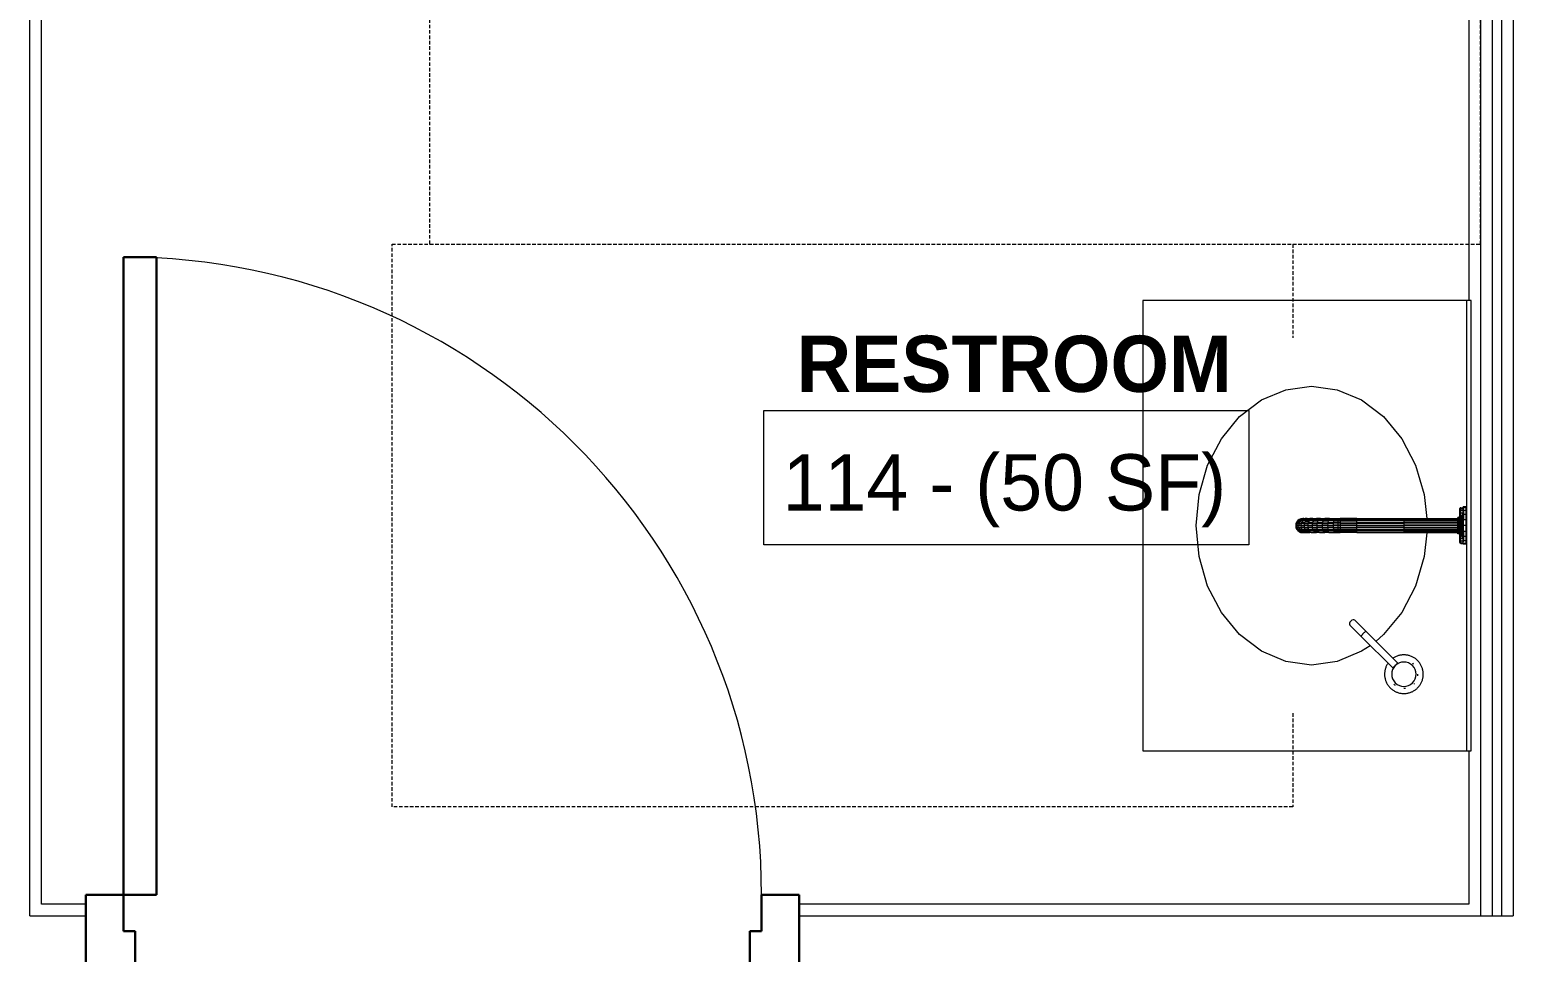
# Model space of a CAD drawing. Header units: inches. Extents: x -4093 to -1777, y 9773 to 12264.
# Drawn here: x -2997.9 to -2918.8, y 11442.9 to 11492 of the extents above; entities that cross this region are included whole.
import ezdxf

# ---------------------------------------------------------------- set-up
doc = ezdxf.new("R2010")
doc.units = ezdxf.units.IN
doc.header["$MEASUREMENT"] = 0
doc.linetypes.add('Hidden', pattern=[0.28125, 0.1875, -0.09375])
for name, color, linetype, lineweight in [('0-1', 7, 'Continuous', 5), ('0-2', 7, 'Continuous', 9), ('A-AREA-IDEN', 2, 'Continuous', 9), ('A-DOOR-1', 7, 'Continuous', 9), ('A-DOOR-2', 10, 'Continuous', 30), ('A-DOOR-FRAM-1', 10, 'Continuous', 30), ('A-WALL-1', 7, 'Continuous', 9), ('A-WALL-2', 250, 'Continuous', 18), ('G-IMPT-1', 7, 'Continuous', 9), ('I-WALL-1', 7, 'Continuous', 9), ('P-SANR-FIXT-1', 7, 'Continuous', 9), ('P-SANR-FIXT-2', 7, 'Hidden', 9)]:
    doc.layers.add(name, color=color, linetype=linetype, lineweight=lineweight)
doc.styles.add('Century Gothic', font='ufonts.com_century-gothic.ttf', dxfattribs={"height": 3})
doc.styles.add('Century Gothic_B', font='GOTHICB.TTF', dxfattribs={"height": 3})

# ---------------------------------------------------------------- blocks, each defined once
blk = doc.blocks.new('Plbg-Sink Wall Mounted-UH - T11839_dwg-791503-BACKGROUND - 1ST FLOOR')
at = {"layer": 'G-IMPT-1'}
for p, q in [((-4.541, 1.001), (-4.548, 1.001)), ((-4.548, 0.993), (-4.548, 1.001)), ((-4.548, 0.952), (-4.541, 0.952)), ((-4.548, 0.81), (-4.541, 0.81)), ((-4.541, 1.001), (-4.371, 0.998)), ((-4.541, 0.952), (-4.541, 1.001)), ((-4.541, 0.952), (-4.374, 0.952)), ((-4.541, 0.952), (-4.541, 0.81)), ((-4.541, 0.81), (-4.374, 0.81)), ((-4.541, 0.81), (-4.541, 0.588)), ((-4.385, 0.881), (-4.386, 0.824)), ((-4.386, 0.784), (-4.386, 0.824)), ((-4.386, 0.824), (-4.382, 0.758)), ((-4.386, 0.824), (-4.386, 0.784)), ((-4.379, 0.937), (-4.385, 0.881)), ((-4.371, 0.998), (-4.379, 0.937)), ((-4.374, 0.952), (-4.371, 0.998)), ((-4.374, 0.952), (-4.369, 0.945)), ((-4.374, 0.952), (-4.374, 0.81)), ((-4.374, 0.952), (-4.374, 0.81)), ((-4.374, 0.952), (-4.369, 0.945)), ((-4.373, 0.923), (-4.374, 0.952)), ((-4.374, 0.952), (-4.369, 0.945)), ((-4.244, 0.949), (-4.374, 0.949)), ((-4.369, 0.945), (-4.374, 0.918)), ((-4.374, 0.81), (-4.374, 0.588)), ((-4.374, 0.81), (-4.369, 0.804)), ((-4.371, 0.998), (-4.369, 0.945)), ((-4.371, 0.998), (-4.369, 0.945)), ((-4.369, 0.945), (-4.369, 0.804)), ((-4.244, 0.916), (-4.369, 0.916)), ((-4.244, 0.821), (-4.369, 0.821)), ((-4.369, 0.804), (-4.369, 0.584)), ((-4.244, 0.949), (-4.222, 0.944)), ((-4.244, 0.949), (-4.244, 0.916)), ((-4.244, 0.916), (-4.222, 0.912)), ((-4.244, 0.916), (-4.244, 0.821)), ((-4.244, 0.821), (-4.222, 0.818)), ((-4.244, 0.821), (-4.244, 0.671)), ((-4.222, 0.944), (-4.208, 0.931)), ((-4.222, 0.912), (-4.222, 0.944)), ((-4.222, 0.944), (-4.222, 0.912)), ((-4.222, 0.912), (-4.222, 0.818)), ((-4.222, 0.912), (-4.208, 0.899)), ((-4.222, 0.818), (-4.222, 0.668)), ((-4.222, 0.818), (-4.208, 0.806)), ((-4.208, 0.931), (-4.204, 0.908)), ((-4.208, 0.931), (-4.208, 0.899)), ((-4.208, 0.931), (-4.208, 0.899)), ((-4.208, 0.899), (-4.204, 0.877)), ((-4.208, 0.899), (-4.208, 0.806)), ((-4.208, 0.899), (-4.204, 0.877)), ((-4.208, 0.806), (-4.204, 0.787)), ((-4.208, 0.806), (-4.208, 0.658)), ((-4.208, 0.806), (-4.204, 0.787)), ((-4.204, 0.877), (-4.204, 0.908)), ((-4.204, 0.908), (-4.204, 0.877)), ((-4.204, 0.908), (-4.204, 0.888)), ((-4.204, 0.858), (-4.204, 0.888)), ((-4.204, 0.888), (-4.204, 0.858)), ((-4.204, 0.877), (-4.204, 0.787)), ((-4.204, 0.787), (-4.204, 0.877)), ((-4.204, 0.877), (-4.204, 0.858)), ((-4.204, 0.877), (-4.204, 0.858)), ((-4.204, 0.461), (-4.204, 0.858)), ((-4.204, 0.858), (-4.204, 0.769)), ((-4.204, 0.858), (-4.204, 0.461)), ((-4.204, 0.858), (-4.204, 0.769)), ((-4.548, 0.588), (-4.541, 0.588)), ((-4.548, 0.309), (-4.541, 0.309)), ((-4.541, 0.588), (-4.374, 0.588)), ((-4.541, 0.588), (-4.541, 0.309)), ((-4.541, 0.309), (-4.374, 0.309)), ((-4.541, 0.309), (-4.541, 0)), ((-4.386, 0.784), (-4.386, 0.667)), ((-4.386, 0.667), (-4.386, 0.784)), ((-4.386, 0.667), (-4.386, 0.485)), ((-4.386, 0.485), (-4.386, 0.667)), ((-4.386, 0.485), (-4.386, 0.255)), ((-4.386, 0.342), (-4.386, 0.485)), ((-4.386, 0.255), (-4.386, 0)), ((-4.382, 0.758), (-4.37, 0.694)), ((-4.374, 0.588), (-4.369, 0.584)), ((-4.374, 0.588), (-4.374, 0.309)), ((-4.374, 0.309), (-4.369, 0.307)), ((-4.374, 0.309), (-4.374, 0)), ((-4.37, 0.694), (-4.353, 0.629)), ((-4.37, 0.558), (-4.353, 0.509)), ((-4.37, 0.408), (-4.353, 0.37)), ((-4.244, 0.671), (-4.369, 0.671)), ((-4.369, 0.655), (-4.353, 0.599)), ((-4.369, 0.584), (-4.369, 0.307)), ((-4.369, 0.307), (-4.369, 0)), ((-4.369, 0.213), (-4.353, 0.194)), ((-4.353, 0.629), (-4.332, 0.577)), ((-4.353, 0.599), (-4.353, 0.629)), ((-4.353, 0.629), (-4.353, 0.599)), ((-4.353, 0.599), (-4.332, 0.549)), ((-4.353, 0.599), (-4.353, 0.509)), ((-4.353, 0.509), (-4.332, 0.467)), ((-4.353, 0.509), (-4.353, 0.37)), ((-4.353, 0.37), (-4.332, 0.339)), ((-4.353, 0.37), (-4.353, 0.194)), ((-4.353, 0.194), (-4.332, 0.178)), ((-4.353, 0.194), (-4.353, 0)), ((-4.332, 0.577), (-4.298, 0.53)), ((-4.332, 0.549), (-4.332, 0.577)), ((-4.332, 0.549), (-4.298, 0.504)), ((-4.332, 0.549), (-4.332, 0.467)), ((-4.332, 0.467), (-4.298, 0.429)), ((-4.332, 0.467), (-4.332, 0.339)), ((-4.332, 0.339), (-4.298, 0.312)), ((-4.332, 0.339), (-4.332, 0.178)), ((-4.332, 0.178), (-4.298, 0.164)), ((-4.332, 0.178), (-4.332, 0)), ((-4.298, 0.53), (-4.253, 0.49)), ((-4.298, 0.504), (-4.298, 0.53)), ((-4.298, 0.504), (-4.253, 0.466)), ((-4.298, 0.504), (-4.298, 0.429)), ((-4.298, 0.429), (-4.253, 0.397)), ((-4.298, 0.429), (-4.298, 0.312)), ((-4.298, 0.312), (-4.253, 0.288)), ((-4.298, 0.312), (-4.298, 0.164)), ((-4.298, 0.164), (-4.253, 0.151)), ((-4.298, 0.164), (-4.298, 0)), ((-4.253, 0.49), (-4.201, 0.459)), ((-4.253, 0.466), (-4.253, 0.49)), ((-4.253, 0.466), (-4.201, 0.437)), ((-4.253, 0.466), (-4.253, 0.397)), ((-4.253, 0.397), (-4.201, 0.372)), ((-4.253, 0.397), (-4.253, 0.288)), ((-4.253, 0.288), (-4.201, 0.27)), ((-4.253, 0.288), (-4.253, 0.151)), ((-4.253, 0.151), (-4.201, 0.142)), ((-4.253, 0.151), (-4.253, 0)), ((-4.253, 0), (-4.201, 0)), ((-1.217, 0.377), (-4.251, 0.377)), ((-4.244, 0.671), (-4.222, 0.668)), ((-4.244, 0.671), (-4.244, 0.485)), ((-4.222, 0.668), (-4.222, 0.472)), ((-4.222, 0.668), (-4.208, 0.658)), ((-4.208, 0.658), (-4.204, 0.642)), ((-4.208, 0.658), (-4.208, 0.465)), ((-4.208, 0.658), (-4.204, 0.642)), ((-4.204, 0.787), (-4.204, 0.642)), ((-4.204, 0.642), (-4.204, 0.787)), ((-4.204, 0.787), (-4.204, 0.769)), ((-4.204, 0.787), (-4.204, 0.769)), ((-4.204, 0.628), (-4.204, 0.769)), ((-4.204, 0.769), (-4.204, 0.461)), ((-4.204, 0.628), (-4.204, 0.769)), ((-4.204, 0.461), (-4.204, 0.769)), ((-4.204, 0.642), (-4.204, 0.461)), ((-4.204, 0.461), (-4.204, 0.642)), ((-4.204, 0.642), (-4.204, 0.628)), ((-4.204, 0.642), (-4.204, 0.628)), ((-4.204, 0.461), (-4.204, 0.628)), ((-4.204, 0.461), (-4.204, 0.628)), ((-4.204, 0.461), (-4.204, 0.628)), ((-4.204, 0.461), (-4.204, 0.628)), ((-4.201, 0.459), (-4.147, 0.44)), ((-4.201, 0.437), (-4.201, 0.459)), ((-4.201, 0.437), (-4.147, 0.419)), ((-4.201, 0.437), (-4.201, 0.372)), ((-4.201, 0.372), (-4.147, 0.356)), ((-4.201, 0.372), (-4.201, 0.27)), ((-4.201, 0.27), (-4.147, 0.259)), ((-4.201, 0.27), (-4.201, 0.142)), ((-4.201, 0.142), (-4.147, 0.136)), ((-4.201, 0.142), (-4.201, 0)), ((-4.201, 0), (-4.147, 0)), ((-4.201, 0), (-4.201, -0.142)), ((-4.147, 0.44), (-4.093, 0.435)), ((-4.147, 0.419), (-4.147, 0.44)), ((-4.147, 0.419), (-4.093, 0.413)), ((-4.147, 0.419), (-4.147, 0.356)), ((-4.147, 0.356), (-4.093, 0.352)), ((-4.147, 0.356), (-4.147, 0.259)), ((-4.147, 0.259), (-4.093, 0.255)), ((-4.147, 0.259), (-4.147, 0.136)), ((-4.147, 0.136), (-4.093, 0.134)), ((-4.147, 0.136), (-4.147, 0)), ((-4.147, 0), (-4.093, 0)), ((-4.147, 0), (-4.147, -0.136)), ((-4.094, 0.383), (-4.133, 0.383)), ((-4.088, 0.389), (-4.094, 0.383)), ((-4.088, 0.37), (-4.094, 0.364)), ((-4.088, 0.315), (-4.094, 0.31)), ((-4.088, 0.229), (-4.094, 0.225)), ((-4.088, 0.12), (-4.094, 0.118)), ((-4.088, 0), (-4.094, 0)), ((-4.093, 0.435), (-4.088, 0.428)), ((-4.093, 0.413), (-4.093, 0.435)), ((-4.093, 0.435), (-4.088, 0.407)), ((-4.093, 0.413), (-4.093, 0.352)), ((-4.093, 0.413), (-4.088, 0.407)), ((-4.093, 0.413), (-4.088, 0.407)), ((-1.215, 0.364), (-4.093, 0.364)), ((-4.093, 0.352), (-4.088, 0.347)), ((-4.093, 0.352), (-4.093, 0.255)), ((-1.214, 0.326), (-4.093, 0.326)), ((-1.212, 0.266), (-4.093, 0.266)), ((-4.093, 0.255), (-4.088, 0.252)), ((-4.093, 0.255), (-4.093, 0.134)), ((-1.211, 0.188), (-4.093, 0.188)), ((-4.093, 0.134), (-4.088, 0.132)), ((-4.093, 0.134), (-4.093, 0)), ((-4.088, 0.132), (-4.093, 0)), ((-1.21, 0.097), (-4.093, 0.097)), ((-4.093, 0), (-4.093, -0.134)), ((-4.093, 0), (-4.088, 0)), ((-1.21, 0), (-4.093, 0)), ((-4.088, 0.407), (-4.088, 0.428)), ((-4.088, 0.428), (-4.088, 0.407)), ((-4.088, 0.389), (-4.088, 0.428)), ((-4.088, 0.377), (-4.088, 0.407)), ((-4.088, 0.407), (-4.088, 0.347)), ((-4.088, 0.407), (-4.088, 0.37)), ((-4.088, 0.407), (-4.088, 0.377)), ((-4.088, 0.37), (-4.088, 0.389)), ((-4.088, 0.389), (-4.088, 0.37)), ((-4.088, 0.37), (-4.088, 0.315)), ((-4.088, 0.347), (-4.088, 0.252)), ((-4.088, 0.347), (-4.088, 0.315)), ((-4.088, 0.315), (-4.088, 0.229)), ((-4.088, 0.252), (-4.088, 0.132)), ((-4.088, 0.252), (-4.088, 0.229)), ((-4.088, 0.229), (-4.088, 0.12)), ((-4.088, 0.132), (-4.088, 0)), ((-4.088, 0.132), (-4.088, 0.12)), ((-4.088, 0.12), (-4.088, 0)), ((-4.088, 0), (-4.088, -0.132)), ((-4.088, 0), (-4.088, -0.12)), ((1.295, 0.377), (-1.217, 0.377)), ((-1.215, 0.364), (-1.217, 0.377)), ((-1.214, 0.326), (-1.215, 0.364)), ((-1.215, 0.364), (1.299, 0.364)), ((-1.212, 0.266), (-1.214, 0.326)), ((1.302, 0.326), (-1.214, 0.326)), ((-1.211, 0.188), (-1.212, 0.266)), ((-1.212, 0.266), (1.304, 0.266)), ((-1.21, 0.097), (-1.211, 0.188)), ((1.306, 0.188), (-1.211, 0.188)), ((-1.21, 0), (-1.21, 0.097)), ((-1.21, 0.097), (1.308, 0.097)), ((-1.21, -0.098), (-1.21, 0)), ((1.308, 0), (-1.21, 0)), ((1.295, 0.377), (2.171, 0.377)), ((1.299, 0.364), (1.295, 0.377)), ((1.302, 0.326), (1.299, 0.364)), ((1.299, 0.364), (2.175, 0.364)), ((1.304, 0.266), (1.302, 0.326)), ((1.302, 0.326), (2.179, 0.326)), ((1.306, 0.188), (1.304, 0.266)), ((1.304, 0.266), (2.182, 0.266)), ((1.308, 0.097), (1.306, 0.188)), ((1.306, 0.188), (2.184, 0.188)), ((1.308, 0), (1.308, 0.097)), ((1.308, 0.097), (2.186, 0.097)), ((1.308, -0.098), (1.308, 0)), ((1.308, 0), (2.186, 0)), ((2.28, 0.377), (2.171, 0.377)), ((2.175, 0.364), (2.171, 0.377)), ((2.287, 0.364), (2.175, 0.364)), ((2.179, 0.326), (2.175, 0.364)), ((2.293, 0.326), (2.179, 0.326)), ((2.182, 0.266), (2.179, 0.326)), ((2.298, 0.266), (2.182, 0.266)), ((2.184, 0.188), (2.182, 0.266)), ((2.302, 0.188), (2.184, 0.188)), ((2.186, 0.097), (2.184, 0.188)), ((2.304, 0.097), (2.186, 0.097)), ((2.186, 0), (2.186, 0.097)), ((2.305, 0), (2.186, 0)), ((2.186, -0.098), (2.186, 0)), ((2.492, 0.377), (2.28, 0.377)), ((2.287, 0.364), (2.28, 0.377)), ((2.293, 0.326), (2.287, 0.364)), ((2.506, 0.364), (2.287, 0.364)), ((2.298, 0.266), (2.293, 0.326)), ((2.519, 0.326), (2.293, 0.326)), ((2.302, 0.188), (2.298, 0.266)), ((2.53, 0.266), (2.298, 0.266)), ((2.304, 0.097), (2.302, 0.188)), ((2.539, 0.188), (2.302, 0.188)), ((2.305, 0), (2.304, 0.097)), ((2.544, 0.097), (2.304, 0.097)), ((2.304, -0.098), (2.305, 0)), ((2.546, 0), (2.305, 0)), ((2.749, 0.377), (2.492, 0.377)), ((2.506, 0.364), (2.492, 0.377)), ((2.519, 0.326), (2.506, 0.364)), ((2.506, 0.364), (2.774, 0.364)), ((2.53, 0.266), (2.519, 0.326)), ((2.798, 0.326), (2.519, 0.326)), ((2.539, 0.188), (2.53, 0.266)), ((2.53, 0.266), (2.818, 0.266)), ((2.544, 0.097), (2.539, 0.188)), ((2.833, 0.188), (2.539, 0.188)), ((2.546, 0), (2.544, 0.097)), ((2.544, 0.097), (2.843, 0.097)), ((2.544, -0.098), (2.546, 0)), ((2.846, 0), (2.546, 0)), ((2.749, 0.377), (2.994, 0.377)), ((2.774, 0.364), (2.749, 0.377)), ((2.798, 0.326), (2.774, 0.364)), ((2.774, 0.364), (3.032, 0.364)), ((2.818, 0.266), (2.798, 0.326)), ((2.798, 0.326), (3.068, 0.326)), ((2.833, 0.188), (2.818, 0.266)), ((2.818, 0.266), (3.099, 0.266)), ((2.843, 0.097), (2.833, 0.188)), ((2.833, 0.188), (3.122, 0.188)), ((2.846, 0), (2.843, 0.097)), ((2.843, 0.097), (3.137, 0.097)), ((2.843, -0.098), (2.846, 0)), ((2.846, 0), (3.142, 0)), ((3.225, 0.377), (2.994, 0.377)), ((3.032, 0.364), (2.994, 0.377)), ((3.068, 0.326), (3.032, 0.364)), ((3.032, 0.364), (3.276, 0.364)), ((3.099, 0.266), (3.068, 0.326)), ((3.324, 0.326), (3.068, 0.326)), ((3.122, 0.188), (3.099, 0.266)), ((3.099, 0.266), (3.365, 0.266)), ((3.137, 0.097), (3.122, 0.188)), ((3.396, 0.188), (3.122, 0.188)), ((3.142, 0), (3.137, 0.097)), ((3.137, 0.097), (3.416, 0.097)), ((3.137, -0.098), (3.142, 0)), ((3.423, 0), (3.142, 0)), ((3.225, 0.377), (3.437, 0.377)), ((3.276, 0.364), (3.225, 0.377)), ((3.324, 0.326), (3.276, 0.364)), ((3.276, 0.364), (3.499, 0.364)), ((3.365, 0.266), (3.324, 0.326)), ((3.324, 0.326), (3.557, 0.326)), ((3.396, 0.188), (3.365, 0.266)), ((3.365, 0.266), (3.607, 0.266)), ((3.416, 0.097), (3.396, 0.188)), ((3.396, 0.188), (3.645, 0.188)), ((3.423, 0), (3.416, 0.097)), ((3.416, 0.097), (3.669, 0.097)), ((3.416, -0.098), (3.423, 0)), ((3.423, 0), (3.677, 0)), ((3.629, 0.377), (3.437, 0.377)), ((3.499, 0.364), (3.437, 0.377)), ((3.557, 0.326), (3.499, 0.364)), ((3.499, 0.364), (3.7, 0.364)), ((3.607, 0.266), (3.557, 0.326)), ((3.766, 0.326), (3.557, 0.326)), ((3.645, 0.188), (3.607, 0.266)), ((3.607, 0.266), (3.823, 0.266)), ((3.629, 0.377), (3.796, 0.377)), ((3.7, 0.364), (3.629, 0.377)), ((3.669, 0.097), (3.645, 0.188)), ((3.867, 0.188), (3.645, 0.188)), ((3.677, 0), (3.669, 0.097)), ((3.669, 0.097), (3.894, 0.097)), ((3.669, -0.098), (3.677, 0)), ((3.904, 0), (3.677, 0)), ((3.766, 0.326), (3.7, 0.364)), ((3.7, 0.364), (3.875, 0.364)), ((3.823, 0.266), (3.766, 0.326)), ((3.766, 0.326), (3.948, 0.326)), ((3.935, 0.377), (3.796, 0.377)), ((3.875, 0.364), (3.796, 0.377)), ((3.867, 0.188), (3.823, 0.266)), ((3.823, 0.266), (4.011, 0.266)), ((3.894, 0.097), (3.867, 0.188)), ((3.867, 0.188), (4.06, 0.188)), ((3.929, 0.243), (3.874, 0.172)), ((3.948, 0.326), (3.875, 0.364)), ((3.875, 0.364), (4.02, 0.364)), ((3.904, 0), (3.894, 0.097)), ((3.894, 0.097), (4.09, 0.097)), ((3.894, -0.098), (3.904, 0)), ((3.904, 0), (4.101, 0)), ((3.984, 0.326), (3.906, 0.266)), ((3.928, 0.243), (3.999, 0.298)), ((4, 0.298), (3.929, 0.243)), ((3.935, 0.377), (4.043, 0.377)), ((4.02, 0.364), (3.935, 0.377)), ((4.011, 0.266), (3.948, 0.326)), ((4.1, 0.326), (3.948, 0.326)), ((4.075, 0.364), (3.984, 0.326)), ((3.999, 0.298), (4.082, 0.332)), ((3.999, 0.298), (4.083, 0.332)), ((3.999, 0.298), (4, 0.298)), ((4.083, 0.332), (4, 0.298)), ((4.06, 0.188), (4.011, 0.266)), ((4.011, 0.266), (4.169, 0.266)), ((4.1, 0.326), (4.02, 0.364)), ((4.02, 0.364), (4.134, 0.364)), ((4.117, 0.377), (4.043, 0.377)), ((4.134, 0.364), (4.043, 0.377)), ((4.09, 0.097), (4.06, 0.188)), ((4.221, 0.188), (4.06, 0.188)), ((4.172, 0.377), (4.075, 0.364)), ((4.082, 0.332), (4.083, 0.332)), ((4.172, 0.344), (4.083, 0.332)), ((4.101, 0), (4.09, 0.097)), ((4.09, 0.097), (4.254, 0.097)), ((4.09, -0.098), (4.101, 0)), ((4.169, 0.266), (4.1, 0.326)), ((4.1, 0.326), (4.219, 0.326)), ((4.266, 0), (4.101, 0)), ((4.172, 0.377), (4.107, 0.368)), ((4.117, 0.377), (4.154, 0.377)), ((4.212, 0.364), (4.117, 0.377)), ((4.219, 0.326), (4.134, 0.364)), ((4.134, 0.364), (4.212, 0.364)), ((4.154, 0.377), (4.136, 0.374)), ((4.168, 0.377), (4.142, 0.374)), ((4.172, 0.377), (4.144, 0.373)), ((4.172, 0.377), (4.144, 0.373)), ((4.172, 0.377), (4.144, 0.373)), ((4.168, 0.377), (4.154, 0.377)), ((4.251, 0.364), (4.154, 0.377)), ((4.172, 0.373), (4.155, 0.372)), ((4.168, 0.377), (4.172, 0.377)), ((4.265, 0.364), (4.168, 0.377)), ((4.221, 0.188), (4.169, 0.266)), ((4.169, 0.266), (4.292, 0.266)), ((4.27, 0.364), (4.172, 0.377)), ((4.27, 0.364), (4.172, 0.377)), ((4.27, 0.364), (4.172, 0.377)), ((4.27, 0.364), (4.172, 0.377)), ((4.172, 0.377), (4.172, 0.373)), ((4.27, 0.364), (4.172, 0.373)), ((4.27, 0.364), (4.172, 0.373)), ((4.261, 0.332), (4.172, 0.344)), ((4.301, 0.326), (4.212, 0.364)), ((4.254, 0.097), (4.221, 0.188)), ((4.221, 0.188), (4.348, 0.188)), ((4.222, 0.364), (4.251, 0.364)), ((4.301, 0.326), (4.222, 0.326)), ((4.292, 0.266), (4.222, 0.324)), ((4.341, 0.326), (4.251, 0.364)), ((4.251, 0.364), (4.265, 0.364)), ((4.266, 0), (4.254, 0.097)), ((4.254, 0.097), (4.383, 0.097)), ((4.344, 0.298), (4.261, 0.332)), ((4.356, 0.326), (4.265, 0.364)), ((4.265, 0.364), (4.27, 0.364)), ((4.36, 0.326), (4.27, 0.364)), ((4.36, 0.326), (4.27, 0.364)), ((4.36, 0.326), (4.27, 0.364)), ((4.36, 0.326), (4.27, 0.364)), ((4.36, 0.326), (4.27, 0.364)), ((4.359, 0.323), (4.27, 0.364)), ((4.348, 0.188), (4.292, 0.266)), ((4.292, 0.266), (4.377, 0.266)), ((4.377, 0.266), (4.301, 0.326)), ((4.301, 0.326), (4.341, 0.326)), ((4.418, 0.266), (4.341, 0.326)), ((4.356, 0.326), (4.341, 0.326)), ((4.383, 0.097), (4.348, 0.188)), ((4.435, 0.188), (4.348, 0.188)), ((4.433, 0.266), (4.356, 0.326)), ((4.438, 0.266), (4.359, 0.323)), ((4.438, 0.266), (4.359, 0.323)), ((4.438, 0.266), (4.36, 0.326)), ((4.438, 0.266), (4.36, 0.326)), ((4.438, 0.266), (4.36, 0.326)), ((4.438, 0.266), (4.36, 0.326)), ((4.435, 0.188), (4.377, 0.266)), ((4.377, 0.266), (4.418, 0.266)), ((4.395, 0), (4.383, 0.097)), ((4.383, 0.097), (4.472, 0.097)), ((4.478, 0.188), (4.418, 0.266)), ((4.418, 0.266), (4.433, 0.266)), ((4.493, 0.188), (4.433, 0.266)), ((4.472, 0.097), (4.435, 0.188)), ((4.435, 0.188), (4.478, 0.188)), ((4.498, 0.188), (4.438, 0.266)), ((4.498, 0.188), (4.438, 0.266)), ((4.498, 0.188), (4.438, 0.266)), ((4.498, 0.188), (4.438, 0.266)), ((4.498, 0.188), (4.438, 0.266)), ((4.495, 0.187), (4.438, 0.266)), ((4.485, 0), (4.472, 0.097)), ((4.472, 0.097), (4.515, 0.097)), ((4.515, 0.097), (4.478, 0.188)), ((4.493, 0.188), (4.478, 0.188)), ((4.531, 0.097), (4.493, 0.188)), ((4.493, 0.188), (4.498, 0.188)), ((4.498, 0.188), (4.495, 0.187)), ((4.536, 0.097), (4.495, 0.187)), ((4.536, 0.097), (4.495, 0.187)), ((4.536, 0.097), (4.498, 0.188)), ((4.536, 0.097), (4.498, 0.188)), ((4.536, 0.097), (4.498, 0.188)), ((4.536, 0.097), (4.498, 0.188)), ((4.528, 0), (4.515, 0.097)), ((4.515, 0.097), (4.531, 0.097)), ((4.544, 0), (4.531, 0.097)), ((4.531, 0.097), (4.536, 0.097)), ((4.549, 0), (4.536, 0.097)), ((4.549, 0), (4.536, 0.097)), ((4.549, 0), (4.536, 0.097)), ((4.549, 0), (4.536, 0.097)), ((4.549, 0), (4.536, 0.097)), ((4.545, 0), (4.536, 0.097)), ((-4.548, 0), (-4.541, 0)), ((-4.548, -0.309), (-4.541, -0.309)), ((-4.548, -0.588), (-4.541, -0.588)), ((-4.541, 0), (-4.374, 0)), ((-4.541, 0), (-4.541, -0.309)), ((-4.541, -0.309), (-4.374, -0.309)), ((-4.541, -0.309), (-4.541, -0.588)), ((-4.541, -0.588), (-4.374, -0.588)), ((-4.541, -0.588), (-4.541, -0.81)), ((-4.386, 0), (-4.386, -0.255)), ((-4.386, -0.255), (-4.386, -0.485)), ((-4.386, -0.485), (-4.386, -0.342)), ((-4.386, -0.485), (-4.386, -0.667)), ((-4.386, -0.667), (-4.386, -0.485)), ((-4.386, -0.667), (-4.386, -0.784)), ((-4.386, -0.784), (-4.386, -0.667)), ((-4.386, -0.824), (-4.382, -0.758)), ((-4.386, -0.784), (-4.386, -0.824)), ((-4.386, -0.824), (-4.386, -0.784)), ((-4.382, -0.758), (-4.37, -0.694)), ((-4.374, 0), (-4.369, 0)), ((-4.374, 0), (-4.374, -0.309)), ((-4.374, -0.309), (-4.369, -0.307)), ((-4.374, -0.309), (-4.374, -0.588)), ((-4.374, -0.588), (-4.369, -0.584)), ((-4.369, -0.584), (-4.374, -0.81)), ((-4.374, -0.588), (-4.374, -0.81)), ((-4.369, -0.584), (-4.371, -0.579)), ((-4.37, -0.694), (-4.353, -0.629)), ((-4.369, 0), (-4.369, -0.307)), ((-4.369, 0), (-4.353, 0)), ((-4.369, -0.213), (-4.353, -0.194)), ((-4.369, -0.307), (-4.369, -0.584)), ((-4.369, -0.405), (-4.353, -0.37)), ((-4.369, -0.557), (-4.353, -0.509)), ((-4.369, -0.584), (-4.369, -0.804)), ((-4.369, -0.655), (-4.353, -0.599)), ((-4.244, -0.671), (-4.369, -0.671)), ((-4.353, 0), (-4.332, 0)), ((-4.353, 0), (-4.353, -0.194)), ((-4.353, -0.194), (-4.332, -0.178)), ((-4.353, -0.194), (-4.353, -0.37)), ((-4.353, -0.37), (-4.332, -0.339)), ((-4.353, -0.37), (-4.353, -0.509)), ((-4.353, -0.509), (-4.332, -0.467)), ((-4.353, -0.509), (-4.353, -0.599)), ((-4.353, -0.599), (-4.332, -0.549)), ((-4.353, -0.629), (-4.332, -0.577)), ((-4.353, -0.599), (-4.353, -0.629)), ((-4.353, -0.629), (-4.353, -0.599)), ((-4.332, 0), (-4.298, 0)), ((-4.332, 0), (-4.332, -0.178)), ((-4.332, -0.178), (-4.298, -0.164)), ((-4.332, -0.178), (-4.332, -0.339)), ((-4.332, -0.339), (-4.298, -0.312)), ((-4.332, -0.339), (-4.332, -0.467)), ((-4.332, -0.467), (-4.298, -0.429)), ((-4.332, -0.467), (-4.332, -0.549)), ((-4.332, -0.549), (-4.298, -0.504)), ((-4.332, -0.577), (-4.298, -0.53)), ((-4.332, -0.549), (-4.332, -0.577)), ((-4.298, 0), (-4.253, 0)), ((-4.298, 0), (-4.298, -0.164)), ((-4.298, -0.164), (-4.253, -0.151)), ((-4.298, -0.164), (-4.298, -0.312)), ((-4.298, -0.312), (-4.253, -0.288)), ((-4.298, -0.312), (-4.298, -0.429)), ((-4.298, -0.429), (-4.253, -0.397)), ((-4.298, -0.429), (-4.298, -0.504)), ((-4.298, -0.504), (-4.253, -0.466)), ((-4.298, -0.53), (-4.253, -0.49)), ((-4.298, -0.504), (-4.298, -0.53)), ((-4.253, 0), (-4.253, -0.151)), ((-4.253, -0.151), (-4.201, -0.142)), ((-4.253, -0.151), (-4.253, -0.288)), ((-4.253, -0.288), (-4.201, -0.27)), ((-4.253, -0.288), (-4.253, -0.397)), ((-4.253, -0.397), (-4.201, -0.372)), ((-4.253, -0.397), (-4.253, -0.466)), ((-4.253, -0.466), (-4.201, -0.437)), ((-4.253, -0.49), (-4.201, -0.459)), ((-4.253, -0.466), (-4.253, -0.49)), ((-1.217, -0.377), (-4.251, -0.377)), ((-4.244, -0.485), (-4.244, -0.671)), ((-4.244, -0.671), (-4.222, -0.668)), ((-4.244, -0.671), (-4.244, -0.821)), ((-4.222, -0.472), (-4.222, -0.668)), ((-4.222, -0.668), (-4.208, -0.658)), ((-4.222, -0.668), (-4.222, -0.818)), ((-4.208, -0.465), (-4.208, -0.658)), ((-4.208, -0.658), (-4.204, -0.642)), ((-4.208, -0.658), (-4.204, -0.642)), ((-4.208, -0.658), (-4.208, -0.806)), ((-4.208, -0.806), (-4.204, -0.787)), ((-4.208, -0.806), (-4.204, -0.787)), ((-4.204, -0.461), (-4.204, -0.642)), ((-4.204, -0.642), (-4.204, -0.461)), ((-4.204, -0.461), (-4.204, -0.858)), ((-4.204, -0.858), (-4.204, -0.461)), ((-4.204, -0.461), (-4.204, -0.628)), ((-4.204, -0.461), (-4.204, -0.628)), ((-4.204, -0.461), (-4.204, -0.769)), ((-4.204, -0.461), (-4.204, -0.628)), ((-4.204, -0.461), (-4.204, -0.628)), ((-4.204, -0.461), (-4.204, -0.769)), ((-4.204, -0.642), (-4.204, -0.628)), ((-4.204, -0.642), (-4.204, -0.628)), ((-4.204, -0.628), (-4.204, -0.769)), ((-4.204, -0.628), (-4.204, -0.769)), ((-4.204, -0.642), (-4.204, -0.787)), ((-4.204, -0.787), (-4.204, -0.642)), ((-4.204, -0.787), (-4.204, -0.769)), ((-4.204, -0.787), (-4.204, -0.769)), ((-4.204, -0.858), (-4.204, -0.769)), ((-4.204, -0.858), (-4.204, -0.769)), ((-4.204, -0.787), (-4.204, -0.877)), ((-4.204, -0.877), (-4.204, -0.787)), ((-4.201, -0.142), (-4.147, -0.136)), ((-4.201, -0.142), (-4.201, -0.27)), ((-4.201, -0.27), (-4.147, -0.259)), ((-4.201, -0.27), (-4.201, -0.372)), ((-4.201, -0.372), (-4.147, -0.356)), ((-4.201, -0.372), (-4.201, -0.437)), ((-4.201, -0.437), (-4.147, -0.419)), ((-4.201, -0.437), (-4.201, -0.459)), ((-4.201, -0.459), (-4.147, -0.44)), ((-4.147, -0.136), (-4.093, -0.134)), ((-4.147, -0.136), (-4.147, -0.259)), ((-4.147, -0.259), (-4.093, -0.255)), ((-4.147, -0.259), (-4.147, -0.356)), ((-4.147, -0.356), (-4.093, -0.352)), ((-4.147, -0.356), (-4.147, -0.419)), ((-4.147, -0.419), (-4.093, -0.413)), ((-4.147, -0.419), (-4.147, -0.44)), ((-4.147, -0.44), (-4.093, -0.435)), ((-4.094, -0.383), (-4.133, -0.383)), ((-4.088, -0.12), (-4.094, -0.118)), ((-4.088, -0.229), (-4.094, -0.225)), ((-4.088, -0.315), (-4.094, -0.31)), ((-4.088, -0.37), (-4.094, -0.364)), ((-4.088, -0.389), (-4.094, -0.383)), ((-1.21, -0.098), (-4.093, -0.098)), ((-4.093, -0.134), (-4.088, -0.132)), ((-4.093, -0.134), (-4.093, -0.255)), ((-1.211, -0.188), (-4.093, -0.188)), ((-4.093, -0.255), (-4.088, -0.252)), ((-4.093, -0.255), (-4.093, -0.352)), ((-1.212, -0.266), (-4.093, -0.266)), ((-1.214, -0.326), (-4.093, -0.326)), ((-4.093, -0.352), (-4.088, -0.347)), ((-4.093, -0.352), (-4.093, -0.413)), ((-1.215, -0.364), (-4.093, -0.364)), ((-4.093, -0.413), (-4.088, -0.407)), ((-4.093, -0.413), (-4.088, -0.407)), ((-4.093, -0.413), (-4.088, -0.407)), ((-4.088, -0.407), (-4.093, -0.435)), ((-4.093, -0.435), (-4.093, -0.413)), ((-4.093, -0.413), (-4.093, -0.435)), ((-4.093, -0.435), (-4.088, -0.428)), ((-4.093, -0.435), (-4.088, -0.428)), ((-4.088, -0.12), (-4.088, -0.229)), ((-4.088, -0.132), (-4.088, -0.12)), ((-4.088, -0.132), (-4.088, -0.252)), ((-4.088, -0.229), (-4.088, -0.315)), ((-4.088, -0.252), (-4.088, -0.229)), ((-4.088, -0.252), (-4.088, -0.347)), ((-4.088, -0.315), (-4.088, -0.37)), ((-4.088, -0.347), (-4.088, -0.315)), ((-4.088, -0.347), (-4.088, -0.407)), ((-4.088, -0.37), (-4.088, -0.389)), ((-4.088, -0.389), (-4.088, -0.37)), ((-4.088, -0.407), (-4.088, -0.37)), ((-4.088, -0.407), (-4.088, -0.377)), ((-4.088, -0.407), (-4.088, -0.377)), ((-4.088, -0.428), (-4.088, -0.389)), ((-4.088, -0.407), (-4.088, -0.428)), ((-4.088, -0.428), (-4.088, -0.407)), ((-1.217, -0.377), (-1.215, -0.364)), ((1.295, -0.377), (-1.217, -0.377)), ((-1.215, -0.364), (-1.214, -0.326)), ((-1.215, -0.364), (1.299, -0.364)), ((-1.214, -0.326), (-1.212, -0.266)), ((1.302, -0.326), (-1.214, -0.326)), ((-1.212, -0.266), (-1.211, -0.188)), ((-1.212, -0.266), (1.304, -0.266)), ((-1.211, -0.188), (-1.21, -0.098)), ((1.306, -0.188), (-1.211, -0.188)), ((-1.21, -0.098), (1.308, -0.098)), ((1.295, -0.377), (1.299, -0.364)), ((1.295, -0.377), (2.171, -0.377)), ((1.299, -0.364), (1.302, -0.326)), ((1.299, -0.364), (2.175, -0.364)), ((1.302, -0.326), (1.304, -0.266)), ((1.302, -0.326), (2.179, -0.326)), ((1.304, -0.266), (1.306, -0.188)), ((1.304, -0.266), (2.182, -0.266)), ((1.306, -0.188), (1.308, -0.098)), ((1.306, -0.188), (2.184, -0.188)), ((1.308, -0.098), (2.186, -0.098)), ((2.171, -0.377), (2.175, -0.364)), ((2.28, -0.377), (2.171, -0.377)), ((2.175, -0.364), (2.179, -0.326)), ((2.287, -0.364), (2.175, -0.364)), ((2.179, -0.326), (2.182, -0.266)), ((2.293, -0.326), (2.179, -0.326)), ((2.182, -0.266), (2.184, -0.188)), ((2.298, -0.266), (2.182, -0.266)), ((2.184, -0.188), (2.186, -0.098)), ((2.302, -0.188), (2.184, -0.188)), ((2.304, -0.098), (2.186, -0.098)), ((2.28, -0.377), (2.287, -0.364)), ((2.492, -0.377), (2.28, -0.377)), ((2.287, -0.364), (2.293, -0.326)), ((2.506, -0.364), (2.287, -0.364)), ((2.293, -0.326), (2.298, -0.266)), ((2.519, -0.326), (2.293, -0.326)), ((2.298, -0.266), (2.302, -0.188)), ((2.53, -0.266), (2.298, -0.266)), ((2.302, -0.188), (2.304, -0.098)), ((2.539, -0.188), (2.302, -0.188)), ((2.544, -0.098), (2.304, -0.098)), ((2.492, -0.377), (2.506, -0.364)), ((2.749, -0.377), (2.492, -0.377)), ((2.506, -0.364), (2.519, -0.326)), ((2.506, -0.364), (2.774, -0.364)), ((2.519, -0.326), (2.53, -0.266)), ((2.798, -0.326), (2.519, -0.326)), ((2.53, -0.266), (2.539, -0.188)), ((2.53, -0.266), (2.818, -0.266)), ((2.539, -0.188), (2.544, -0.098)), ((2.833, -0.188), (2.539, -0.188)), ((2.544, -0.098), (2.843, -0.098)), ((2.749, -0.377), (2.774, -0.364)), ((2.749, -0.377), (2.994, -0.377)), ((2.774, -0.364), (2.798, -0.326)), ((2.774, -0.364), (3.032, -0.364)), ((2.798, -0.326), (2.818, -0.266)), ((2.798, -0.326), (3.068, -0.326)), ((2.818, -0.266), (2.833, -0.188)), ((2.818, -0.266), (3.099, -0.266)), ((2.833, -0.188), (2.843, -0.098)), ((2.833, -0.188), (3.122, -0.188)), ((2.843, -0.098), (3.137, -0.098)), ((2.994, -0.377), (3.032, -0.364)), ((3.225, -0.377), (2.994, -0.377)), ((3.032, -0.364), (3.068, -0.326)), ((3.032, -0.364), (3.276, -0.364)), ((3.068, -0.326), (3.099, -0.266)), ((3.324, -0.326), (3.068, -0.326)), ((3.099, -0.266), (3.122, -0.188)), ((3.099, -0.266), (3.365, -0.266)), ((3.122, -0.188), (3.137, -0.098)), ((3.396, -0.188), (3.122, -0.188)), ((3.137, -0.098), (3.416, -0.098)), ((3.225, -0.377), (3.276, -0.364)), ((3.225, -0.377), (3.437, -0.377)), ((3.276, -0.364), (3.324, -0.326)), ((3.276, -0.364), (3.499, -0.364)), ((3.324, -0.326), (3.365, -0.266)), ((3.324, -0.326), (3.557, -0.326)), ((3.365, -0.266), (3.396, -0.188)), ((3.365, -0.266), (3.607, -0.266)), ((3.396, -0.188), (3.416, -0.098)), ((3.396, -0.188), (3.645, -0.188)), ((3.416, -0.098), (3.669, -0.098)), ((3.437, -0.377), (3.499, -0.364)), ((3.629, -0.377), (3.437, -0.377)), ((3.499, -0.364), (3.557, -0.326)), ((3.499, -0.364), (3.7, -0.364)), ((3.557, -0.326), (3.607, -0.266)), ((3.766, -0.326), (3.557, -0.326)), ((3.607, -0.266), (3.645, -0.188)), ((3.607, -0.266), (3.823, -0.266)), ((3.629, -0.377), (3.7, -0.364)), ((3.629, -0.377), (3.796, -0.377)), ((3.645, -0.188), (3.669, -0.098)), ((3.867, -0.188), (3.645, -0.188)), ((3.669, -0.098), (3.894, -0.098)), ((3.7, -0.364), (3.766, -0.326)), ((3.7, -0.364), (3.875, -0.364)), ((3.766, -0.326), (3.823, -0.266)), ((3.766, -0.326), (3.948, -0.326)), ((3.796, -0.377), (3.875, -0.364)), ((3.935, -0.377), (3.796, -0.377)), ((3.823, -0.266), (3.867, -0.188)), ((3.823, -0.266), (4.011, -0.266)), ((3.867, -0.188), (3.894, -0.098)), ((3.867, -0.188), (4.06, -0.188)), ((3.928, -0.243), (3.873, -0.172)), ((3.875, -0.364), (3.948, -0.326)), ((3.875, -0.364), (4.02, -0.364)), ((3.894, -0.098), (4.09, -0.098)), ((3.906, -0.266), (3.984, -0.326)), ((3.999, -0.298), (3.928, -0.243)), ((3.929, -0.243), (4, -0.298)), ((3.935, -0.377), (4.02, -0.364)), ((3.935, -0.377), (4.043, -0.377)), ((3.948, -0.326), (4.011, -0.266)), ((4.1, -0.326), (3.948, -0.326)), ((3.984, -0.326), (4.075, -0.364)), ((3.999, -0.298), (4, -0.298)), ((4.082, -0.332), (4, -0.298)), ((4, -0.298), (4.083, -0.332)), ((4.011, -0.266), (4.06, -0.188)), ((4.011, -0.266), (4.169, -0.266)), ((4.02, -0.364), (4.1, -0.326)), ((4.02, -0.364), (4.134, -0.364)), ((4.043, -0.377), (4.134, -0.364)), ((4.117, -0.377), (4.043, -0.377)), ((4.06, -0.188), (4.09, -0.098)), ((4.221, -0.188), (4.06, -0.188)), ((4.075, -0.364), (4.172, -0.377)), ((4.082, -0.332), (4.083, -0.332)), ((4.083, -0.332), (4.172, -0.344)), ((4.09, -0.098), (4.254, -0.098)), ((4.1, -0.326), (4.169, -0.266)), ((4.1, -0.326), (4.219, -0.326)), ((4.107, -0.368), (4.172, -0.377)), ((4.117, -0.377), (4.212, -0.364)), ((4.117, -0.377), (4.154, -0.377)), ((4.134, -0.364), (4.219, -0.326)), ((4.134, -0.364), (4.212, -0.364)), ((4.136, -0.374), (4.154, -0.377)), ((4.142, -0.374), (4.168, -0.377)), ((4.144, -0.373), (4.172, -0.377)), ((4.144, -0.373), (4.172, -0.377)), ((4.154, -0.377), (4.251, -0.364)), ((4.168, -0.377), (4.154, -0.377)), ((4.155, -0.372), (4.172, -0.373)), ((4.155, -0.372), (4.172, -0.373)), ((4.168, -0.377), (4.265, -0.364)), ((4.168, -0.377), (4.172, -0.377)), ((4.169, -0.266), (4.221, -0.188)), ((4.169, -0.266), (4.292, -0.266)), ((4.172, -0.344), (4.261, -0.332)), ((4.172, -0.377), (4.27, -0.364)), ((4.172, -0.377), (4.27, -0.364)), ((4.172, -0.377), (4.27, -0.364)), ((4.172, -0.377), (4.27, -0.364)), ((4.172, -0.377), (4.27, -0.364)), ((4.172, -0.373), (4.27, -0.364)), ((4.172, -0.377), (4.172, -0.373)), ((4.212, -0.364), (4.301, -0.326)), ((4.221, -0.188), (4.254, -0.098)), ((4.221, -0.188), (4.348, -0.188)), ((4.222, -0.324), (4.292, -0.266)), ((4.301, -0.326), (4.222, -0.326)), ((4.222, -0.364), (4.251, -0.364)), ((4.251, -0.364), (4.341, -0.326)), ((4.251, -0.364), (4.265, -0.364)), ((4.254, -0.098), (4.266, 0)), ((4.254, -0.098), (4.383, -0.098)), ((4.344, -0.298), (4.261, -0.332)), ((4.261, -0.332), (4.344, -0.298)), ((4.265, -0.364), (4.356, -0.326)), ((4.265, -0.364), (4.27, -0.364)), ((4.266, 0), (4.395, 0)), ((4.27, -0.364), (4.359, -0.323)), ((4.27, -0.364), (4.359, -0.323)), ((4.27, -0.364), (4.36, -0.326)), ((4.27, -0.364), (4.36, -0.326)), ((4.27, -0.364), (4.36, -0.326)), ((4.27, -0.364), (4.36, -0.326)), ((4.292, -0.266), (4.348, -0.188)), ((4.292, -0.266), (4.377, -0.266)), ((4.301, -0.326), (4.377, -0.266)), ((4.301, -0.326), (4.341, -0.326)), ((4.341, -0.326), (4.418, -0.266)), ((4.356, -0.326), (4.341, -0.326)), ((4.344, -0.298), (4.415, -0.243)), ((4.344, -0.298), (4.415, -0.243)), ((4.344, -0.298), (4.415, -0.243)), ((4.348, -0.188), (4.383, -0.098)), ((4.435, -0.188), (4.348, -0.188)), ((4.356, -0.326), (4.433, -0.266)), ((4.359, -0.323), (4.438, -0.266)), ((4.36, -0.326), (4.438, -0.266)), ((4.36, -0.326), (4.438, -0.266)), ((4.36, -0.326), (4.438, -0.266)), ((4.36, -0.326), (4.438, -0.266)), ((4.36, -0.326), (4.438, -0.266)), ((4.377, -0.266), (4.435, -0.188)), ((4.377, -0.266), (4.418, -0.266)), ((4.383, -0.098), (4.395, 0)), ((4.383, -0.098), (4.472, -0.098)), ((4.485, 0), (4.395, 0)), ((4.418, -0.266), (4.478, -0.188)), ((4.418, -0.266), (4.433, -0.266)), ((4.433, -0.266), (4.493, -0.188)), ((4.435, -0.188), (4.472, -0.098)), ((4.435, -0.188), (4.478, -0.188)), ((4.438, -0.266), (4.495, -0.187)), ((4.438, -0.266), (4.495, -0.187)), ((4.438, -0.266), (4.498, -0.188)), ((4.438, -0.266), (4.498, -0.188)), ((4.438, -0.266), (4.498, -0.188)), ((4.447, -0.255), (4.498, -0.188)), ((4.472, -0.098), (4.485, 0)), ((4.472, -0.098), (4.515, -0.098)), ((4.478, -0.188), (4.515, -0.098)), ((4.493, -0.188), (4.478, -0.188)), ((4.485, 0), (4.528, 0)), ((4.493, -0.188), (4.531, -0.098)), ((4.493, -0.188), (4.498, -0.188)), ((4.495, -0.187), (4.536, -0.098)), ((4.498, -0.188), (4.495, -0.187)), ((4.498, -0.188), (4.536, -0.098)), ((4.498, -0.188), (4.536, -0.098)), ((4.498, -0.188), (4.536, -0.098)), ((4.498, -0.188), (4.536, -0.098)), ((4.498, -0.188), (4.536, -0.098)), ((4.515, -0.098), (4.528, 0)), ((4.515, -0.098), (4.531, -0.098)), ((4.544, 0), (4.528, 0)), ((4.531, -0.098), (4.544, 0)), ((4.531, -0.098), (4.536, -0.098)), ((4.536, -0.098), (4.549, 0)), ((4.536, -0.098), (4.549, 0)), ((4.536, -0.098), (4.545, 0)), ((4.536, -0.098), (4.549, 0)), ((4.536, -0.098), (4.545, 0)), ((4.536, -0.098), (4.549, 0)), ((4.544, 0), (4.549, 0)), ((4.549, 0), (4.545, 0)), ((-4.548, -0.81), (-4.541, -0.81)), ((-4.548, -0.952), (-4.541, -0.952)), ((-4.548, -0.993), (-4.548, -1.001)), ((-4.548, -1.001), (-4.541, -1.001)), ((-4.541, -0.81), (-4.374, -0.81)), ((-4.541, -0.81), (-4.541, -0.952)), ((-4.541, -0.952), (-4.374, -0.952)), ((-4.541, -0.952), (-4.541, -1.001)), ((-4.541, -1.001), (-4.374, -1.001)), ((-4.385, -0.881), (-4.386, -0.824)), ((-4.379, -0.937), (-4.385, -0.881)), ((-4.369, -0.994), (-4.379, -0.937)), ((-4.374, -0.81), (-4.369, -0.804)), ((-4.374, -0.81), (-4.374, -0.952)), ((-4.369, -0.945), (-4.374, -0.918)), ((-4.374, -0.952), (-4.369, -0.945)), ((-4.374, -0.952), (-4.369, -0.945)), ((-4.369, -0.945), (-4.374, -1.001)), ((-4.244, -0.949), (-4.374, -0.949)), ((-4.374, -0.952), (-4.374, -1.001)), ((-4.374, -1.001), (-4.369, -0.994)), ((-4.369, -0.804), (-4.369, -0.945)), ((-4.244, -0.821), (-4.369, -0.821)), ((-4.244, -0.916), (-4.369, -0.916)), ((-4.369, -0.945), (-4.369, -0.994)), ((-4.369, -0.994), (-4.369, -0.945)), ((-4.244, -0.821), (-4.222, -0.818)), ((-4.244, -0.821), (-4.244, -0.916)), ((-4.244, -0.916), (-4.222, -0.912)), ((-4.244, -0.916), (-4.244, -0.949)), ((-4.244, -0.949), (-4.222, -0.944)), ((-4.222, -0.818), (-4.208, -0.806)), ((-4.222, -0.818), (-4.222, -0.912)), ((-4.222, -0.912), (-4.208, -0.899)), ((-4.222, -0.912), (-4.222, -0.944)), ((-4.222, -0.944), (-4.222, -0.912)), ((-4.222, -0.944), (-4.208, -0.931)), ((-4.208, -0.806), (-4.208, -0.899)), ((-4.208, -0.899), (-4.204, -0.877)), ((-4.208, -0.899), (-4.204, -0.877)), ((-4.208, -0.904), (-4.208, -0.931)), ((-4.208, -0.931), (-4.208, -0.904)), ((-4.208, -0.931), (-4.204, -0.908)), ((-4.204, -0.877), (-4.204, -0.858)), ((-4.204, -0.877), (-4.204, -0.858)), ((-4.204, -0.858), (-4.204, -0.888)), ((-4.204, -0.888), (-4.204, -0.858)), ((-4.204, -0.877), (-4.204, -0.908)), ((-4.204, -0.908), (-4.204, -0.877)), ((-4.204, -0.908), (-4.204, -0.888))]:
    blk.add_line(p, q, dxfattribs=at)
blk = doc.blocks.new('Plbg-Sink Wall Mounted-UH - Sink-403447-BACKGROUND - 1ST FLOOR')
at = {"layer": 'P-SANR-FIXT-1'}
for p, q in [((-12, -0.5), (-12, -0.75)), ((12, -0.5), (-12, -0.5)), ((-12, -0.75), (12, -0.75)), ((-12, -0.75), (-12, -18)), ((12, -0.75), (12, -0.5)), ((12, -18), (12, -0.75)), ((7.325, -4.414), (5.641, -6.098)), ((5.906, -6.363), (7.59, -4.679)), ((5.641, -6.098), (5.036, -6.703)), ((5.302, -6.968), (5.906, -6.363)), ((-12, -18), (12, -18))]:
    blk.add_line(p, q, dxfattribs=at)
at = {"layer": 'P-SANR-FIXT-1', "flags": 128}
for points in [[(-7.431, -9), (-7.244, -7.631), (-6.695, -6.332), (-5.809, -5.165), (-4.632, -4.192), (-3.222, -3.459), (-1.651, -3.004), (-0.379, -2.858)], [(0.379, -2.858), (1.657, -3.004), (3.228, -3.459), (4.638, -4.192), (5.815, -5.165), (6.179, -5.578)], [(8.653, -3.351), (8.623, -3.323), (8.593, -3.295), (8.561, -3.269), (8.528, -3.244), (8.494, -3.221), (8.459, -3.199), (8.423, -3.178), (8.387, -3.159), (8.35, -3.141), (8.312, -3.125), (8.273, -3.11), (8.234, -3.097), (8.194, -3.085), (8.154, -3.075), (8.114, -3.067), (8.073, -3.06), (8.032, -3.055), (7.991, -3.051), (7.95, -3.049), (7.909, -3.049), (7.868, -3.051), (7.827, -3.054), (7.786, -3.058), (7.745, -3.065), (7.704, -3.073), (7.664, -3.082), (7.625, -3.094), (7.585, -3.106), (7.547, -3.121), (7.509, -3.136), (7.471, -3.154), (7.434, -3.173), (7.399, -3.193), (7.363, -3.215), (7.329, -3.238), (7.296, -3.262), (7.264, -3.288), (7.233, -3.315), (7.203, -3.343), (7.174, -3.373), (7.146, -3.403), (7.12, -3.435), (7.094, -3.468), (7.071, -3.501), (7.048, -3.536), (7.027, -3.571), (7.007, -3.608), (6.989, -3.645), (6.973, -3.682), (6.957, -3.721), (6.944, -3.76), (6.932, -3.799), (6.921, -3.839), (6.912, -3.879), (6.905, -3.92), (6.9, -3.961), (6.896, -4.002), (6.893, -4.043), (6.893, -4.084), (6.894, -4.126), (6.896, -4.167), (6.901, -4.208), (6.906, -4.249), (6.914, -4.289), (6.923, -4.329), (6.934, -4.369), (6.946, -4.408), (6.96, -4.447), (6.976, -4.486), (6.993, -4.523), (7.011, -4.56), (7.031, -4.596), (7.052, -4.631), (7.075, -4.666)], [(7.336, -4.928), (7.354, -4.94), (7.389, -4.962), (7.425, -4.983), (7.461, -5.002), (7.498, -5.02), (7.536, -5.036), (7.575, -5.051), (7.614, -5.064), (7.653, -5.076), (7.693, -5.086), (7.734, -5.094), (7.775, -5.101), (7.815, -5.106), (7.857, -5.109), (7.898, -5.111), (7.939, -5.112), (7.98, -5.11), (8.021, -5.107), (8.062, -5.102), (8.103, -5.096), (8.144, -5.088), (8.184, -5.078), (8.223, -5.067), (8.263, -5.054), (8.301, -5.04), (8.339, -5.024), (8.377, -5.007), (8.413, -4.988), (8.449, -4.968), (8.484, -4.946), (8.519, -4.923), (8.552, -4.898), (8.584, -4.873), (8.615, -4.846), (8.645, -4.817), (8.674, -4.788), (8.702, -4.757), (8.728, -4.726), (8.753, -4.693), (8.777, -4.659), (8.8, -4.625), (8.821, -4.589), (8.84, -4.553), (8.859, -4.516), (8.875, -4.478), (8.89, -4.44), (8.904, -4.401), (8.916, -4.362), (8.927, -4.322), (8.935, -4.281), (8.943, -4.241), (8.948, -4.2), (8.952, -4.159), (8.955, -4.118), (8.955, -4.076), (8.954, -4.035), (8.952, -3.994), (8.947, -3.953), (8.941, -3.912), (8.934, -3.872), (8.925, -3.831), (8.914, -3.792), (8.902, -3.752), (8.888, -3.713), (8.872, -3.675), (8.855, -3.638), (8.837, -3.601), (8.817, -3.565), (8.796, -3.529), (8.773, -3.495), (8.749, -3.461), (8.723, -3.429), (8.697, -3.397), (8.669, -3.367), (8.653, -3.351)], [(6.408, -5.879), (6.701, -6.332), (7.25, -7.631), (7.437, -9)], [(7.437, -9), (7.25, -10.369), (6.701, -11.668), (5.815, -12.835), (4.638, -13.808), (3.228, -14.541), (1.657, -14.996), (0.003, -15.15), (-1.651, -14.996), (-3.222, -14.541), (-4.632, -13.808), (-5.809, -12.835), (-6.695, -11.668), (-7.244, -10.369), (-7.431, -9)]]:
    blk.add_lwpolyline(points, dxfattribs=at)
at = {"layer": 'P-SANR-FIXT-1'}
for radius, start, end in [(1.031, 97.46596, 99), (0.648, 45, 225), (0.75, 135, 141.23071), (0.648, 225, 45), (0.75, 83.26725, 90), (0.75, 45, 48.73772), (0.75, 315, 321.25312), (0.75, 0, 6.07786), (1.031, 277.46596, 279)]:
    blk.add_arc((7.924, -4.08), radius, start, end, dxfattribs=at)
for start_param, end_param in [(0, 1.570796), (1.570796, 3.141593)]:
    blk.add_ellipse((5.169, -6.835), major_axis=(-0.133, 0.133), ratio=0.5547, start_param=start_param, end_param=end_param, dxfattribs=at)
for points, knots in [([(7.323, -4.419), (7.324, -4.416), (7.325, -4.413), (7.33, -4.412), (7.335, -4.414), (7.34, -4.416), (7.345, -4.42), (7.351, -4.425), (7.357, -4.43), (7.364, -4.437), (7.372, -4.445), (7.38, -4.453), (7.389, -4.462), (7.398, -4.472), (7.408, -4.483), (7.419, -4.494), (7.43, -4.505), (7.445, -4.52), (7.456, -4.532), (7.464, -4.54)], [-0.5555556, -0.5555556, -0.5555556, -0.5555556, -0.5, -0.4444444, -0.4166667, -0.3888889, -0.3611111, -0.3333333, -0.3055556, -0.2777778, -0.25, -0.2222222, -0.1944444, -0.1666667, -0.1388889, -0.1111111, -0.0833333, -0.0555556, 0, 0, 0, 0]), ([(7.464, -4.54), (7.472, -4.548), (7.488, -4.563), (7.507, -4.582), (7.522, -4.596), (7.532, -4.606), (7.542, -4.615), (7.551, -4.624), (7.559, -4.633), (7.567, -4.64), (7.574, -4.647), (7.58, -4.654), (7.584, -4.66), (7.588, -4.665), (7.591, -4.669), (7.592, -4.673), (7.592, -4.676), (7.591, -4.68), (7.588, -4.681), (7.585, -4.681)], [-1, -1, -1, -1, -0.9444444, -0.8888889, -0.8611111, -0.8333333, -0.8055556, -0.7777778, -0.75, -0.7222222, -0.6944444, -0.6666667, -0.6388889, -0.6111111, -0.5833333, -0.5555556, -0.5277778, -0.5, -0.4444444, -0.4444444, -0.4444444, -0.4444444]), ([(5.641, -6.098), (5.64, -6.099), (5.64, -6.101), (5.641, -6.106), (5.645, -6.114), (5.651, -6.123), (5.659, -6.135), (5.672, -6.152), (5.693, -6.177), (5.724, -6.211), (5.747, -6.234), (5.758, -6.246)], [0.5, 0.5, 0.5, 0.5, 0.5416667, 0.5833333, 0.625, 0.6666667, 0.7083333, 0.75, 0.8333333, 0.9166667, 1, 1, 1, 1]), ([(5.758, -6.246), (5.77, -6.257), (5.793, -6.28), (5.827, -6.311), (5.852, -6.332), (5.87, -6.346), (5.881, -6.354), (5.891, -6.359), (5.898, -6.363), (5.903, -6.365), (5.905, -6.364), (5.906, -6.363)], [0, 0, 0, 0, 0.0833333, 0.1666667, 0.25, 0.2916667, 0.3333333, 0.375, 0.4166667, 0.4583333, 0.5, 0.5, 0.5, 0.5])]:
    blk.add_open_spline(points, degree=3, knots=knots, dxfattribs=at)
at = {"layer": 'P-SANR-FIXT-2'}
for p, q in [((-15, -10), (-10, -10)), ((-15, -58), (-15, -10)), ((10, -10), (15, -10)), ((15, -10), (15, -58)), ((15, -58), (-15, -58))]:
    blk.add_line(p, q, dxfattribs=at)
at = {"rotation": 270.0000000000001}
blk.add_blockref('Plbg-Sink Wall Mounted-UH - T11839_dwg-791503-BACKGROUND - 1ST FLOOR', (0, -5.299), dxfattribs=at)
blk = doc.blocks.new('Plbg-Toilet Wall Mount FV-UH - _ALL_ADA-2016927-BACKGROUND - 1ST FLOOR')
at = {"layer": 'P-SANR-FIXT-2'}
for p, q in [((42, 0), (-0.021, 0)), ((42, -56), (42, 0)), ((-18, -56), (42, -56))]:
    blk.add_line(p, q, dxfattribs=at)
blk = doc.blocks.new('HOLLOW METAL - HM - WOOD LEAF - 2-10 x 6-8-2385932-BACKGROUND - 1ST FLOOR')
at = {"layer": 'A-DOOR-1'}
blk.add_arc((17, -3.125), 34, 180, 270, dxfattribs=at)
at = {"layer": 'A-DOOR-2'}
for p, q in [((15.25, -3.125), (17, -3.125)), ((15.25, -37.125), (15.25, -3.125)), ((17, -3.125), (17, -37.125)), ((17, -37.125), (15.25, -37.125))]:
    blk.add_line(p, q, dxfattribs=at)
at = {"layer": 'A-DOOR-FRAM-1'}
for p, q in [((-19, 2.625), (-17, 2.625)), ((-19, -3.125), (-19, 2.625)), ((-17, 2.625), (-17, 0.6875)), ((17, 2.625), (19, 2.625)), ((17, 0.6875), (17, 2.625)), ((19, 2.625), (19, -3.125)), ((-17, 0.6875), (-16.375, 0.6875)), ((-16.375, 0.6875), (-16.375, -1.1875)), ((16.375, 0.6875), (17, 0.6875)), ((16.375, -1.1875), (16.375, 0.6875)), ((-17, -1.1875), (-17, -3.125)), ((-16.375, -1.1875), (-17, -1.1875)), ((17, -1.1875), (16.375, -1.1875)), ((17, -3.125), (17, -1.1875)), ((-17, -3.125), (-19, -3.125)), ((19, -3.125), (17, -3.125))]:
    blk.add_line(p, q, dxfattribs=at)
blk = doc.blocks.new('CTR - 1st Phase - Common Walls_rvt-1-BACKGROUND - 1ST FLOOR')
at = {"layer": 'A-WALL-1'}
for p, q in [((-2997.261, 11445.414), (-2997.261, 11540.602)), ((-2994.886, 11445.414), (-2997.261, 11445.414)), ((-2921.199, 11445.414), (-2956.886, 11445.414))]:
    blk.add_line(p, q, dxfattribs=at)
at = {"layer": 'A-WALL-2'}
for p, q in [((-2920.574, 11541.227), (-2920.574, 11444.789)), ((-2919.949, 11541.227), (-2919.949, 11444.789)), ((-2919.449, 11541.227), (-2919.449, 11444.789)), ((-2918.824, 11541.227), (-2918.824, 11444.789)), ((-2997.886, 11445.414), (-2997.886, 11540.602)), ((-2997.886, 11444.789), (-2997.886, 11445.414)), ((-2997.886, 11444.789), (-2994.886, 11444.789)), ((-2956.886, 11444.789), (-2921.199, 11444.789)), ((-2921.199, 11444.789), (-2920.574, 11444.789)), ((-2920.574, 11444.789), (-2919.949, 11444.789)), ((-2919.949, 11444.789), (-2919.449, 11444.789)), ((-2919.449, 11444.789), (-2918.824, 11444.789))]:
    blk.add_line(p, q, dxfattribs=at)
at = {"layer": 'I-WALL-1'}
for p, q in [((-2921.199, 11540.602), (-2921.199, 11477.602)), ((-2921.199, 11453.602), (-2921.199, 11445.414))]:
    blk.add_line(p, q, dxfattribs=at)
at = {"layer": '0-2'}
for name, p, rotation in [('Plbg-Toilet Wall Mount FV-UH - _ALL_ADA-2016927-BACKGROUND - 1ST FLOOR', (-2920.574, 11522.602), 269.9999999999984), ('HOLLOW METAL - HM - WOOD LEAF - 2-10 x 6-8-2385932-BACKGROUND - 1ST FLOOR', (-2975.886, 11442.789), 180), ('Plbg-Sink Wall Mounted-UH - Sink-403447-BACKGROUND - 1ST FLOOR', (-2920.574, 11465.602), 269.9999999999986)]:
    blk.add_blockref(name, p, dxfattribs=dict(at, rotation=rotation))

msp = doc.modelspace()

# ---------------------------------------------------------------- linework, layer by layer
at = {"layer": 'A-AREA-IDEN', "flags": 128}
msp.add_lwpolyline([(-2958.759, 11471.738), (-2932.923, 11471.738), (-2932.923, 11464.573), (-2958.759, 11464.573)], close=True, dxfattribs=at)

# ---------------------------------------------------------------- block references
at = {"layer": '0-1'}
msp.add_blockref('CTR - 1st Phase - Common Walls_rvt-1-BACKGROUND - 1ST FLOOR', (0, 0), dxfattribs=at)

# ---------------------------------------------------------------- texts
at = {"layer": 'A-AREA-IDEN', "char_height": 3, "attachment_point": 1}
for s, insert, width, style in [('RESTROOM', (-2957.009, 11475.727), 26.967, 'Century Gothic_B'), ('114 - (50 SF)', (-2957.759, 11469.405), 28.785, 'Century Gothic')]:
    msp.add_mtext(s, dxfattribs=dict(at, insert=insert, width=width, style=style))

doc.saveas('drawing.dxf')
